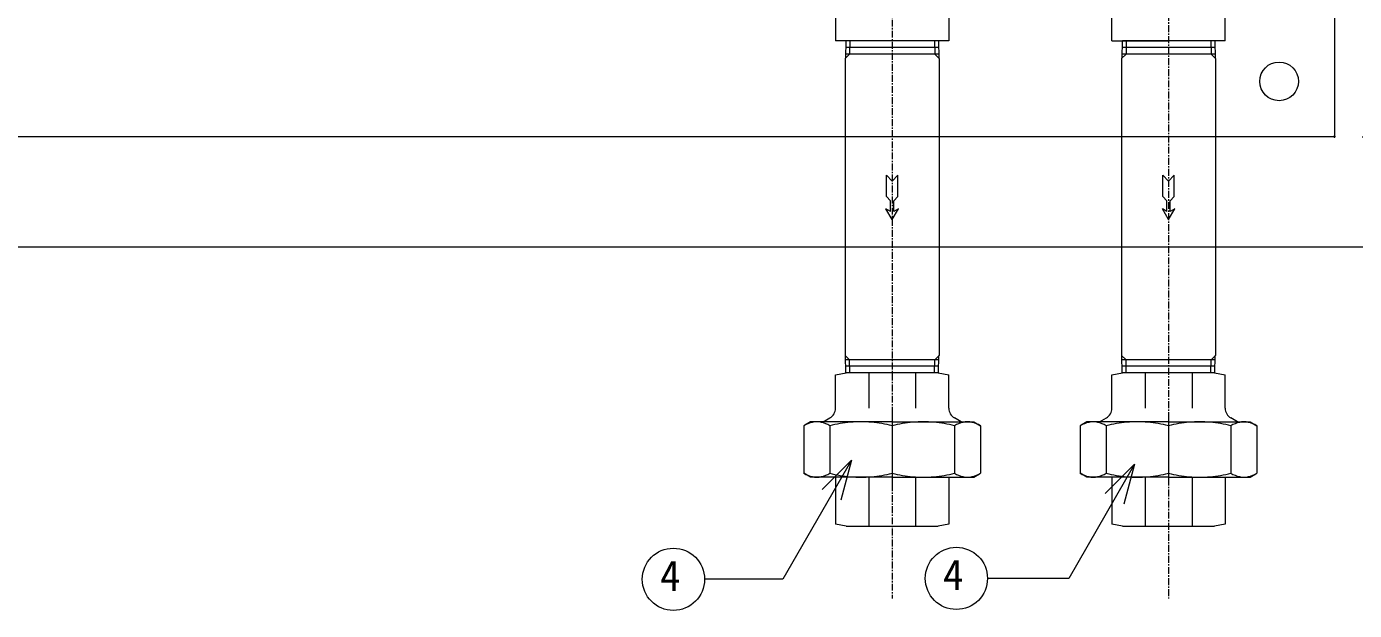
# Model space of a CAD drawing. Units: millimetres, scale not verified. Extents: x -79561 to 6403, y -2774 to 2774.
# Drawn here: x 556 to 1516, y -603 to -181 of the extents above; entities that cross this region are included whole.
import ezdxf
from ezdxf.enums import TextEntityAlignment as Align

# ---------------------------------------------------------------- set-up
doc = ezdxf.new("R2010")
doc.units = ezdxf.units.MM
doc.header["$LTSCALE"] = 4
doc.header["$PDMODE"] = 32
doc.header["$PDSIZE"] = 0.8
doc.linetypes.add('USER7', pattern=[2, 1.25, -0.25, 0.25, -0.25])
for name, color, linetype, lineweight in [('0-0_0', 7, 'Continuous', 20), ('0-3_moji', 7, 'Continuous', 18), ('1-0', 7, 'Continuous', 18)]:
    doc.layers.add(name, color=color, linetype=linetype, lineweight=lineweight)
doc.layers.add('0-2_Defpoints', color=7, linetype='Continuous')
doc.styles.add('ＭＳ ゴシック', font='')
doc.styles.get('ＭＳ ゴシック').set_extended_font_data('MS Gothic')

# ---------------------------------------------------------------- blocks, each defined once
blk = doc.blocks.new('_Dot')
at = {"layer": '0-0_0'}
for p, q in [((-0.5, 0), (-1, 0)), ((0.25, 0), (-0.25, 0))]:
    blk.add_line(p, q, dxfattribs=at)
blk.add_circle((0, 0), 0.25, dxfattribs=at)
blk = doc.blocks.new('D15')
at = {"layer": '0-0_0'}
for p, q in [((40940.574, 24536.708), (41066.396, 24536.708)), ((41066.396, 23506.73), (41066.396, 24526.708)), ((40940.588, 23496.73), (41066.396, 23496.73))]:
    blk.add_line(p, q, dxfattribs=at)
at = {"layer": '0-2_Defpoints'}
for p in [(40920.574, 24536.708), (41066.396, 24536.708), (40920.588, 23496.73)]:
    blk.add_point(p, dxfattribs=at)
at = {"layer": '0-0_0', "xscale": 10, "yscale": 10}
for p, rotation in [((41066.396, 24536.708), 90), ((41066.396, 23496.73), 270)]:
    blk.add_blockref('_Dot', p, dxfattribs=dict(at, rotation=rotation))
at = {"layer": '0-0_0', "style": 'ＭＳ ゴシック'}
blk.add_text('520', height=29.33, rotation=90, dxfattribs=at).set_placement((41108.396, 23986.719), align=Align.BOTTOM_LEFT)

msp = doc.modelspace()

# ---------------------------------------------------------------- linework, layer by layer
at = {"layer": '0-3_moji'}
for p, q in [((1152.574, -494.226), (1102.825, -580.394)), ((1152.574, -494.226), (1131.36, -515.439)), ((1152.574, -494.226), (1144.809, -523.204)), ((1357.326, -497.102), (1309.635, -579.705)), ((1357.326, -497.102), (1336.112, -518.316)), ((1357.326, -497.102), (1349.561, -526.08)), ((1102.825, -580.394), (1046.135, -580.394)), ((1309.635, -579.705), (1250.887, -579.705))]:
    msp.add_line(p, q, dxfattribs=at)
for centre in [(1228.387, -579.705), (1023.635, -580.394)]:
    msp.add_circle(centre, 22.5, dxfattribs=at)
at = {"layer": '1-0', "color": 3, "linetype": 'USER7'}
for p, q in [((1381.892, 804.502), (1381.892, -594.346)), ((1181.912, 312.415), (1181.912, -594.346))]:
    msp.add_line(p, q, dxfattribs=at)
at = {"layer": '1-0', "color": 3}
for p, q in [((1501.913, 779.795), (1501.913, -260.205)), ((1151.25, -190.969), (1151.142, -200.416)), ((1212.574, -190.969), (1212.682, -200.416)), ((1351.23, -190.969), (1351.122, -200.416)), ((1412.554, -190.969), (1412.662, -200.416)), ((1151.142, -200.416), (1147.912, -203.647)), ((1215.615, -195.708), (1148.209, -195.708)), ((1215.615, -200.416), (1148.209, -200.416)), ((1212.682, -200.416), (1215.912, -203.647)), ((1351.122, -200.416), (1347.892, -203.647)), ((1415.595, -195.708), (1348.189, -195.708)), ((1415.595, -200.416), (1348.189, -200.416)), ((1412.662, -200.416), (1415.892, -203.647)), ((1501.913, -260.205), (61.913, -260.205)), ((1177.752, -303.521), (1177.752, -288.161)), ((1181.912, -292.321), (1177.752, -288.161)), ((1186.072, -288.161), (1181.912, -292.321)), ((1186.072, -303.521), (1186.072, -288.161)), ((1381.892, -292.321), (1377.732, -288.161)), ((1377.732, -303.521), (1377.732, -288.161)), ((1386.052, -288.161), (1381.892, -292.321)), ((1386.052, -303.521), (1386.052, -288.161)), ((1180.792, -306.561), (1177.752, -303.521)), ((1180.792, -314.342), (1180.792, -306.561)), ((1186.072, -303.521), (1183.032, -306.561)), ((1183.032, -314.342), (1183.032, -306.561)), ((1380.772, -306.561), (1377.732, -303.521)), ((1380.772, -314.342), (1380.772, -306.561)), ((1386.052, -303.521), (1383.012, -306.561)), ((1383.012, -314.342), (1383.012, -306.561)), ((1181.912, -320.161), (1177.432, -312.402)), ((1180.792, -314.342), (1177.432, -312.402)), ((1181.912, -320.161), (1186.392, -312.402)), ((1186.392, -312.402), (1183.032, -314.342)), ((1380.772, -314.342), (1377.412, -312.402)), ((1381.892, -320.161), (1377.412, -312.402)), ((1381.892, -320.161), (1386.372, -312.402)), ((1386.372, -312.402), (1383.012, -314.342)), ((1151.142, -421.609), (1147.912, -418.379)), ((1215.615, -421.609), (1148.209, -421.609)), ((1151.25, -431.056), (1151.142, -421.609)), ((1212.574, -431.056), (1212.682, -421.609)), ((1212.682, -421.609), (1215.912, -418.379)), ((1351.122, -421.609), (1347.892, -418.379)), ((1415.595, -421.609), (1348.189, -421.609)), ((1351.23, -431.056), (1351.122, -421.609)), ((1412.554, -431.056), (1412.662, -421.609)), ((1412.662, -421.609), (1415.892, -418.379)), ((1215.615, -426.317), (1148.209, -426.317)), ((1415.595, -426.317), (1348.189, -426.317))]:
    msp.add_line(p, q, dxfattribs=at)
at = {"layer": '1-0'}
for p, q in [((1222.912, -38.969), (1222.912, -190.969)), ((1340.892, -190.969), (1340.892, -100.969)), ((1422.892, -190.969), (1422.892, -100.969)), ((1140.912, -163.969), (1140.912, -190.969)), ((1222.912, -190.969), (1140.912, -190.969)), ((1148.317, -190.969), (1148.115, -203.444)), ((1215.507, -190.969), (1215.709, -203.444)), ((1340.892, -190.969), (1381.892, -190.969)), ((1348.297, -190.969), (1348.094, -203.444)), ((1415.141, -190.969), (1348.643, -190.969)), ((1422.892, -190.969), (1381.892, -190.969)), ((1415.487, -190.969), (1415.689, -203.444)), ((1147.912, -203.647), (1147.912, -418.379)), ((1215.912, -203.647), (1215.912, -418.379)), ((1347.892, -203.647), (1347.892, -418.379)), ((1415.892, -203.647), (1415.892, -418.379)), ((1148.317, -431.056), (1148.115, -418.581)), ((1215.507, -431.056), (1215.709, -418.581)), ((1348.297, -431.056), (1348.094, -418.581)), ((1415.487, -431.056), (1415.689, -418.581)), ((1140.912, -432.487), (1148.663, -431.056)), ((1215.161, -431.056), (1148.663, -431.056)), ((1164.929, -431.056), (1164.929, -456.693)), ((1198.895, -431.056), (1198.895, -456.693)), ((1215.161, -431.056), (1222.912, -432.487)), ((1340.892, -432.487), (1348.643, -431.056)), ((1415.141, -431.056), (1348.643, -431.056)), ((1364.909, -431.056), (1364.909, -456.693)), ((1398.875, -431.056), (1398.875, -456.693)), ((1415.141, -431.056), (1422.892, -432.487)), ((1140.912, -456.693), (1140.912, -432.487)), ((1222.912, -456.693), (1222.912, -432.487)), ((1340.892, -456.693), (1340.892, -432.487)), ((1422.892, -456.693), (1422.892, -432.487)), ((1122.912, -466.487), (1118.051, -469.294)), ((1118.051, -469.294), (1118.051, -503.68)), ((1181.912, -466.487), (1122.912, -466.487)), ((1131.947, -466.487), (1136.912, -463.621)), ((1136.755, -469.294), (1136.755, -503.68)), ((1181.912, -466.487), (1240.912, -466.487)), ((1181.912, -469.294), (1181.912, -503.68)), ((1231.876, -466.487), (1226.912, -463.621)), ((1227.069, -469.294), (1227.069, -503.68)), ((1240.912, -466.487), (1245.773, -469.294)), ((1245.773, -469.294), (1245.773, -503.68)), ((1322.892, -466.487), (1318.031, -469.294)), ((1318.031, -469.294), (1318.031, -503.68)), ((1381.892, -466.487), (1322.892, -466.487)), ((1331.927, -466.487), (1336.892, -463.621)), ((1336.735, -469.294), (1336.735, -503.68)), ((1381.892, -466.487), (1440.892, -466.487)), ((1381.892, -469.294), (1381.892, -503.68)), ((1431.856, -466.487), (1426.892, -463.621)), ((1427.048, -469.294), (1427.048, -503.68)), ((1440.892, -466.487), (1445.753, -469.294)), ((1445.753, -469.294), (1445.753, -503.68)), ((1122.912, -506.487), (1118.051, -503.68)), ((1181.912, -506.487), (1122.912, -506.487)), ((1140.912, -506.487), (1140.912, -540.487)), ((1164.929, -506.487), (1164.929, -541.918)), ((1181.912, -506.487), (1240.912, -506.487)), ((1198.895, -506.487), (1198.895, -541.918)), ((1222.912, -506.487), (1222.912, -540.487)), ((1240.912, -506.487), (1245.773, -503.68)), ((1322.892, -506.487), (1318.031, -503.68)), ((1381.892, -506.487), (1322.892, -506.487)), ((1340.892, -506.487), (1340.892, -540.487)), ((1364.909, -506.487), (1364.909, -541.918)), ((1381.892, -506.487), (1440.892, -506.487)), ((1398.875, -506.487), (1398.875, -541.918)), ((1422.892, -506.487), (1422.892, -540.487)), ((1440.892, -506.487), (1445.753, -503.68)), ((1148.663, -541.918), (1140.912, -540.487)), ((1148.663, -541.918), (1215.161, -541.918)), ((1222.912, -540.487), (1215.161, -541.918)), ((1348.643, -541.918), (1340.892, -540.487)), ((1348.643, -541.918), (1415.141, -541.918)), ((1422.892, -540.487), (1415.141, -541.918))]:
    msp.add_line(p, q, dxfattribs=at)
at = {"layer": '1-0', "linetype": 'USER7'}
for p, q in [((1181.912, -460.487), (1181.912, -512.487)), ((1381.892, -460.487), (1381.892, -512.487))]:
    msp.add_line(p, q, dxfattribs=at)
at = {"layer": '1-0', "color": 3}
msp.add_lwpolyline([(-18.087, 879.795), (1581.913, 879.795), (1581.913, -340.205), (-18.087, -340.205)], close=True, dxfattribs=at)
msp.add_circle((1461.913, -220.205), 14, dxfattribs=at)
at = {"layer": '1-0'}
for centre, radius, start, end in [((1132.912, -456.693), 8, 300, 360), ((1230.912, -456.693), 8, 180, 240), ((1332.892, -456.693), 8, 300, 360), ((1430.892, -456.693), 8, 180, 240), ((1128.514, -486.497), 20.135, 102.56133, 121.30747), ((1127.403, -481.641), 15.154, 77.54467, 102.45536), ((1126.292, -486.497), 20.135, 58.69248, 77.43867), ((1159.782, -561.683), 95.215, 94.84514, 103.99506), ((1159.334, -556.609), 90.122, 85.16537, 94.83355), ((1158.885, -561.683), 95.216, 76.00495, 85.15381), ((1204.939, -561.683), 95.216, 94.84619, 103.99505), ((1204.49, -556.609), 90.121, 85.16644, 94.83464), ((1204.042, -561.683), 95.215, 76.00493, 85.15484), ((1237.531, -486.497), 20.135, 102.56128, 121.30746), ((1236.421, -481.641), 15.154, 77.54464, 102.45535), ((1235.31, -486.497), 20.135, 58.69253, 77.43866), ((1328.494, -486.497), 20.135, 102.56133, 121.30747), ((1327.383, -481.641), 15.154, 77.54467, 102.45536), ((1326.272, -486.497), 20.135, 58.69248, 77.43867), ((1359.762, -561.683), 95.215, 94.84514, 103.99506), ((1359.313, -556.609), 90.122, 85.16537, 94.83355), ((1358.865, -561.683), 95.216, 76.00495, 85.15381), ((1404.919, -561.683), 95.216, 94.84619, 103.99505), ((1404.47, -556.609), 90.121, 85.16644, 94.83464), ((1404.022, -561.683), 95.215, 76.00493, 85.15484), ((1437.511, -486.497), 20.135, 102.56128, 121.30746), ((1436.401, -481.641), 15.154, 77.54464, 102.45535), ((1435.29, -486.497), 20.135, 58.69253, 77.43866), ((1128.514, -486.477), 20.135, 238.69253, 257.43868), ((1127.403, -491.333), 15.154, 257.54464, 282.45532), ((1126.292, -486.477), 20.135, 282.56133, 301.30752), ((1159.782, -411.291), 95.215, 256.00494, 265.15486), ((1159.334, -416.365), 90.122, 265.16645, 274.83463), ((1158.885, -411.291), 95.216, 274.84619, 283.99505), ((1204.939, -411.291), 95.216, 256.00495, 265.15381), ((1204.49, -416.366), 90.121, 265.16536, 274.83356), ((1204.042, -411.291), 95.215, 274.84516, 283.99507), ((1237.531, -486.477), 20.135, 238.69254, 257.43872), ((1236.421, -491.333), 15.154, 257.54465, 282.45536), ((1235.31, -486.477), 20.135, 282.56134, 301.30747), ((1328.494, -486.477), 20.135, 238.69253, 257.43868), ((1327.383, -491.333), 15.154, 257.54464, 282.45532), ((1326.272, -486.477), 20.135, 282.56133, 301.30752), ((1359.762, -411.291), 95.215, 256.00494, 265.15486), ((1359.313, -416.365), 90.122, 265.16645, 274.83463), ((1358.865, -411.291), 95.216, 274.84619, 283.99505), ((1404.919, -411.291), 95.216, 256.00495, 265.15381), ((1404.47, -416.366), 90.121, 265.16536, 274.83356), ((1404.022, -411.291), 95.215, 274.84516, 283.99507), ((1437.511, -486.477), 20.135, 238.69254, 257.43872), ((1436.401, -491.333), 15.154, 257.54465, 282.45536), ((1435.29, -486.477), 20.135, 282.56134, 301.30747)]:
    msp.add_arc(centre, radius, start, end, dxfattribs=at)

# ---------------------------------------------------------------- block references
at = {"layer": '0-0_0'}
msp.add_blockref('D15', (-39418.675, -23756.935), dxfattribs=at)

# ---------------------------------------------------------------- texts
at = {"layer": '0-3_moji', "style": 'ＭＳ ゴシック'}
for p in [(1218.641, -594.705), (1013.889, -595.394)]:
    msp.add_text('4', height=21.99, dxfattribs=at).set_placement(p, align=Align.BOTTOM_LEFT)

doc.saveas('drawing.dxf')
